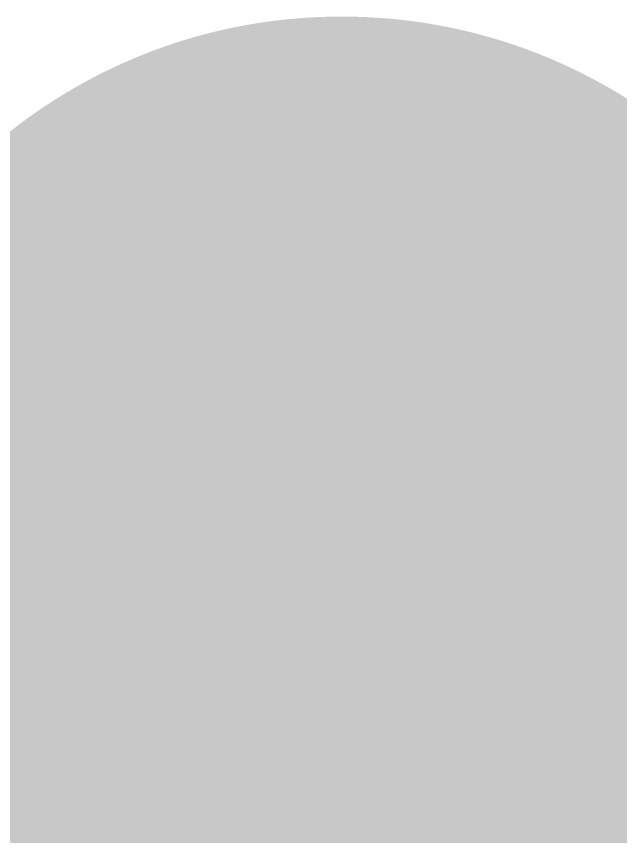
# Model space of a CAD drawing. Header units: inches. Extents: x -3 to 191, y -18 to 93.
# Drawn here: x 128.7438 to 129.0817, y 48.2417 to 48.7001 of the extents above; entities that cross this region are included whole.
import ezdxf

# ---------------------------------------------------------------- set-up
doc = ezdxf.new("R2010")
doc.units = ezdxf.units.IN
for name, color, linetype in [('Bottom Layer', 5, 'Continuous'), ('GND 1', 90, 'Continuous'), ('GND 2', 156, 'Continuous'), ('PWR', 16, 'Continuous'), ('Signal L4', 76, 'Continuous'), ('Top Layer', 1, 'Continuous'), ('Via Holes', 16, 'Continuous')]:
    doc.layers.add(name, color=color, linetype=linetype)

msp = doc.modelspace()

# ---------------------------------------------------------------- hatches: boundary and pattern name
at = {"layer": 'Bottom Layer'}
h = msp.add_hatch(color=5, dxfattribs=at)
edge = h.paths.add_edge_path()
edge.add_arc((128.92574, 48.4), 0.3, 0, 360)
at = {"layer": 'GND 1'}
h = msp.add_hatch(color=90, dxfattribs=at)
edge = h.paths.add_edge_path()
edge.add_arc((128.92574, 48.4), 0.3, 0, 360)
at = {"layer": 'GND 2'}
h = msp.add_hatch(color=156, dxfattribs=at)
edge = h.paths.add_edge_path()
edge.add_arc((128.92574, 48.4), 0.3, 0, 360)
at = {"layer": 'PWR'}
h = msp.add_hatch(color=16, dxfattribs=at)
edge = h.paths.add_edge_path()
edge.add_arc((128.92574, 48.4), 0.3, 0, 360)
at = {"layer": 'Signal L4'}
h = msp.add_hatch(color=76, dxfattribs=at)
edge = h.paths.add_edge_path()
edge.add_arc((128.92574, 48.4), 0.3, 0, 360)
at = {"layer": 'Top Layer'}
h = msp.add_hatch(color=1, dxfattribs=at)
edge = h.paths.add_edge_path()
edge.add_arc((128.92574, 48.4), 0.3, 0, 360)
at = {"layer": 'Via Holes'}
h = msp.add_hatch(color=7, dxfattribs=at)
edge = h.paths.add_edge_path()
edge.add_arc((128.92574, 48.4), 0.15, 0, 360)

# ---------------------------------------------------------------- linework, layer by layer
at = {"layer": 'Signal L4'}
for points in [[(128.91287, 48.38713, 0.2, 0.2, 0), (128.92574, 48.4, 0.2, 0.2, 0)], [(128.91287, 40.91287, 0.2, 0.2, 0), (128.91287, 48.38713, 0.2, 0.2, 0)]]:
    msp.add_lwpolyline(points, format="xyseb", dxfattribs=at)
for points in [[(128.87574, 48.4, 0.1, 0.1, 1), (128.97574, 48.4, 0.1, 0.1, 1)], [(128.86287, 48.38713, 0.1, 0.1, 1), (128.96287, 48.38713, 0.1, 0.1, 1)], [(128.86287, 48.38713, 0.1, 0.1, 1), (128.96287, 48.38713, 0.1, 0.1, 1)]]:
    msp.add_lwpolyline(points, format="xyseb", close=True, dxfattribs=at)
at = {"layer": 'Top Layer'}
for points in [[(127.02501, 48.475, 0.2, 0.2, 0), (128.85074, 48.475, 0.2, 0.2, 0)], [(128.85074, 48.475, 0.2, 0.2, 0), (128.92574, 48.4, 0.2, 0.2, 0)]]:
    msp.add_lwpolyline(points, format="xyseb", dxfattribs=at)
for points in [[(128.80074, 48.475, 0.1, 0.1, 1), (128.90074, 48.475, 0.1, 0.1, 1)], [(128.80074, 48.475, 0.1, 0.1, 1), (128.90074, 48.475, 0.1, 0.1, 1)], [(128.87574, 48.4, 0.1, 0.1, 1), (128.97574, 48.4, 0.1, 0.1, 1)]]:
    msp.add_lwpolyline(points, format="xyseb", close=True, dxfattribs=at)

doc.saveas('drawing.dxf')
